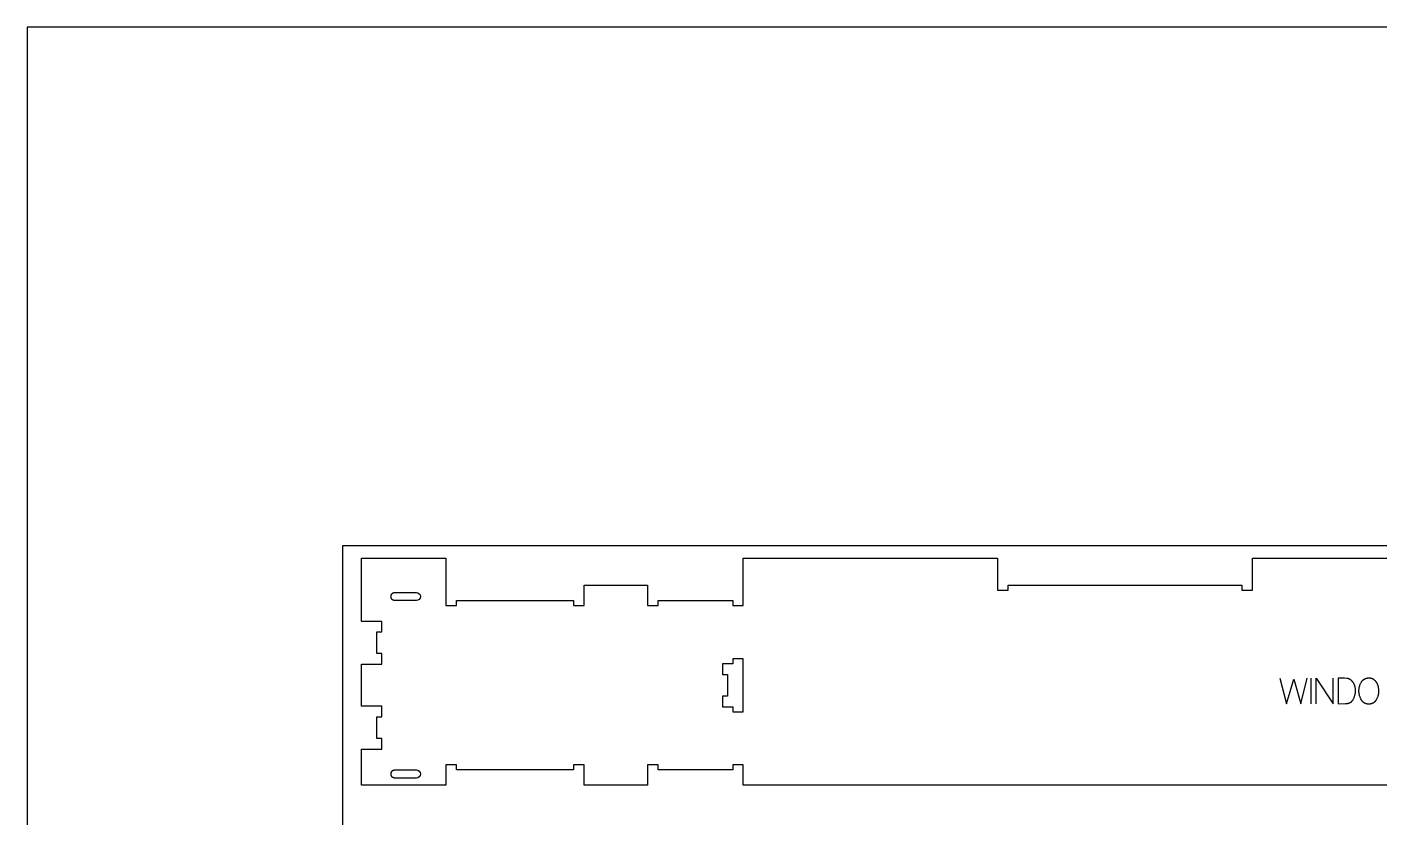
# Model space of a CAD drawing. Extents: x 0 to 4485, y 0 to 8771.
# Drawn here: x 0 to 1594, y 4662 to 5593 of the extents above; entities that cross this region are included whole.
import ezdxf

# ---------------------------------------------------------------- set-up
doc = ezdxf.new("R2010")
doc.units = 0
for name, color, linetype in [('0_SHEET_SPRUCEPLY_2440X122', 1, 'CONTINUOUS'), ('1_ANYTOOL_1MMDEEP_LABELS_S', 2, 'CONTINUOUS'), ('3_ANYTOOL_CUTTHROUGH_INSID', 4, 'CONTINUOUS'), ('4_ANYTOOL_CUTTHROUGH_OUTSI', 5, 'CONTINUOUS'), ('DONOTCUT', 7, 'CONTINUOUS')]:
    doc.layers.add(name, color=color, linetype=linetype)

msp = doc.modelspace()

# ---------------------------------------------------------------- linework, layer by layer
at = {"layer": '0_SHEET_SPRUCEPLY_2440X122'}
msp.add_lwpolyline([(371.7, 4982.6), (371.7, 3762.6), (2811.7, 3762.6), (2811.7, 4982.6)], close=True, dxfattribs=at)
at = {"layer": '1_ANYTOOL_1MMDEEP_LABELS_S', "color": 2}
for points in [[(1476.3, 4826.5), (1484, 4796.5), (1492.5, 4825.6), (1501, 4796.5), (1508.5, 4826.5)], [(1512.8, 4826.5), (1512.8, 4796.5)], [(1518.8, 4796.5), (1518.8, 4826.5), (1538.9, 4796.5), (1538.9, 4826.5)]]:
    msp.add_lwpolyline(points, dxfattribs=at)
for points in [[(1544.9, 4826.5), (1544.9, 4796.5), (1553.5, 4796.6), (1553.9, 4796.6), (1554.3, 4796.6), (1554.7, 4796.7), (1555.1, 4796.7), (1555.4, 4796.8), (1555.8, 4796.8), (1556.2, 4796.9), (1556.5, 4797), (1556.9, 4797), (1557.2, 4797.1), (1557.6, 4797.2), (1557.9, 4797.4), (1558.2, 4797.5), (1558.4, 4797.5), (1558.5, 4797.6), (1558.7, 4797.7), (1558.8, 4797.8), (1559, 4797.8), (1559.1, 4797.9), (1559.3, 4798), (1559.4, 4798.1), (1559.5, 4798.2), (1559.7, 4798.2), (1559.8, 4798.3), (1559.9, 4798.4), (1560.1, 4798.5), (1560.2, 4798.6), (1560.3, 4798.7), (1560.5, 4798.8), (1560.6, 4798.9), (1560.7, 4799), (1560.8, 4799.1), (1560.9, 4799.2), (1561.1, 4799.3), (1561.2, 4799.5), (1561.3, 4799.6), (1561.4, 4799.7), (1561.5, 4799.8), (1561.6, 4799.9), (1561.7, 4800.1), (1561.8, 4800.2), (1561.9, 4800.3), (1562, 4800.5), (1562.1, 4800.6), (1562.2, 4800.7), (1562.4, 4801), (1562.6, 4801.3), (1562.7, 4801.6), (1563, 4802.2), (1563.3, 4802.9), (1563.6, 4803.5), (1563.9, 4804.1), (1564.1, 4804.8), (1564.3, 4805.4), (1564.5, 4806.1), (1564.7, 4806.7), (1564.8, 4807.4), (1565, 4808.1), (1565.1, 4808.7), (1565.2, 4809.4), (1565.3, 4810.1), (1565.3, 4810.8), (1565.3, 4811.5), (1565.3, 4812.2), (1565.3, 4812.8), (1565.3, 4813.4), (1565.3, 4814), (1565.2, 4814.6), (1565.1, 4815.1), (1565.1, 4815.4), (1565, 4815.7), (1564.9, 4816), (1564.9, 4816.3), (1564.8, 4816.5), (1564.7, 4816.8), (1564.6, 4817.1), (1564.6, 4817.4), (1564.5, 4817.6), (1564.4, 4817.9), (1564.3, 4818.2), (1564.2, 4818.4), (1564.1, 4818.7), (1563.9, 4819), (1563.7, 4819.5), (1563.4, 4820), (1563.2, 4820.5), (1562.9, 4821), (1562.7, 4821.3), (1562.5, 4821.6), (1562.3, 4821.9), (1562.1, 4822.2), (1561.9, 4822.5), (1561.6, 4822.7), (1561.4, 4823), (1561.2, 4823.2), (1561, 4823.5), (1560.8, 4823.7), (1560.5, 4823.9), (1560.3, 4824.1), (1560.1, 4824.3), (1559.8, 4824.5), (1559.6, 4824.7), (1559.3, 4824.8), (1559.1, 4825), (1558.8, 4825.1), (1558.6, 4825.3), (1558.3, 4825.4), (1558.1, 4825.5), (1557.8, 4825.6), (1557.5, 4825.7), (1557.3, 4825.8), (1557, 4825.9), (1556.7, 4826), (1556.4, 4826.1), (1556.1, 4826.1), (1555.8, 4826.2), (1555.5, 4826.2), (1555.3, 4826.2), (1555, 4826.2), (1552.5, 4826.4), (1550, 4826.4), (1547.5, 4826.5)], [(1581.4, 4826.9), (1581.8, 4826.9), (1582.2, 4826.8), (1582.5, 4826.8), (1582.9, 4826.8), (1583, 4826.7), (1583.2, 4826.7), (1583.4, 4826.7), (1583.5, 4826.7), (1583.7, 4826.6), (1583.9, 4826.6), (1584, 4826.5), (1584.2, 4826.5), (1584.3, 4826.4), (1584.5, 4826.4), (1584.7, 4826.3), (1584.8, 4826.3), (1585, 4826.2), (1585.1, 4826.2), (1585.3, 4826.1), (1585.4, 4826), (1585.6, 4826), (1585.7, 4825.9), (1585.8, 4825.8), (1586, 4825.7), (1586.1, 4825.7), (1586.2, 4825.6), (1586.4, 4825.5), (1586.5, 4825.4), (1586.8, 4825.2), (1587, 4825), (1587.3, 4824.8), (1587.5, 4824.6), (1587.8, 4824.4), (1588, 4824.2), (1588.2, 4823.9), (1588.4, 4823.7), (1588.6, 4823.5), (1588.8, 4823.2), (1589, 4823), (1589.2, 4822.7), (1589.4, 4822.5), (1589.6, 4822.2), (1589.8, 4821.9), (1590, 4821.6), (1590.1, 4821.4), (1590.3, 4821.1), (1590.4, 4820.8), (1590.6, 4820.5), (1590.7, 4820.2), (1590.9, 4819.9), (1591, 4819.6), (1591.1, 4819.2), (1591.3, 4818.9), (1591.4, 4818.6), (1591.5, 4818.3), (1591.6, 4818), (1591.7, 4817.6), (1591.8, 4817.3), (1591.9, 4817), (1591.9, 4816.6), (1592.1, 4815.9), (1592.2, 4815.3), (1592.3, 4814.6), (1592.4, 4813.9), (1592.5, 4813.3), (1592.5, 4812.6), (1592.5, 4812), (1592.6, 4811.4), (1592.5, 4810.7), (1592.5, 4810.1), (1592.5, 4809.4), (1592.4, 4808.8), (1592.3, 4808.2), (1592.2, 4807.5), (1592, 4806.9), (1591.9, 4806.3), (1591.7, 4805.6), (1591.5, 4805), (1591.3, 4804.3), (1591, 4803.7), (1590.7, 4803.1), (1590.4, 4802.4), (1590.1, 4801.8), (1589.8, 4801.2), (1589.6, 4800.8), (1589.4, 4800.5), (1589.2, 4800.2), (1589.1, 4800), (1588.9, 4799.7), (1588.6, 4799.4), (1588.4, 4799.2), (1588.2, 4798.9), (1588.1, 4798.8), (1588, 4798.7), (1587.9, 4798.6), (1587.8, 4798.5), (1587.6, 4798.4), (1587.5, 4798.2), (1587.4, 4798.1), (1587.3, 4798), (1587.1, 4797.9), (1587, 4797.8), (1586.9, 4797.8), (1586.8, 4797.7), (1586.6, 4797.6), (1586.5, 4797.5), (1586.4, 4797.4), (1586.2, 4797.3), (1586.1, 4797.2), (1586, 4797.2), (1585.8, 4797.1), (1585.7, 4797), (1585.5, 4797), (1585.4, 4796.9), (1585.2, 4796.8), (1585.1, 4796.8), (1584.9, 4796.7), (1584.8, 4796.7), (1584.6, 4796.6), (1584.5, 4796.5), (1584.2, 4796.5), (1583.9, 4796.4), (1583.5, 4796.3), (1583.2, 4796.2), (1582.9, 4796.2), (1582.5, 4796.1), (1582.2, 4796.1), (1581.8, 4796.1), (1581.4, 4796.1), (1581.1, 4796.1), (1580.7, 4796.1), (1580.3, 4796.1), (1579.9, 4796.1), (1579.6, 4796.1), (1579.2, 4796.2), (1578.9, 4796.2), (1578.5, 4796.3), (1578.2, 4796.4), (1577.9, 4796.5), (1577.5, 4796.6), (1577.4, 4796.6), (1577.2, 4796.7), (1577.1, 4796.7), (1576.9, 4796.8), (1576.8, 4796.8), (1576.6, 4796.9), (1576.5, 4797), (1576.3, 4797), (1576.2, 4797.1), (1576, 4797.2), (1575.9, 4797.3), (1575.8, 4797.3), (1575.6, 4797.4), (1575.5, 4797.5), (1575.3, 4797.6), (1575.2, 4797.7), (1575.1, 4797.8), (1574.9, 4797.9), (1574.8, 4798), (1574.7, 4798.1), (1574.6, 4798.2), (1574.4, 4798.3), (1574.3, 4798.4), (1574.2, 4798.5), (1574.1, 4798.6), (1574, 4798.7), (1573.8, 4798.8), (1573.7, 4799), (1573.6, 4799.1), (1573.5, 4799.2), (1573.3, 4799.5), (1573.1, 4799.7), (1572.9, 4800), (1572.7, 4800.3), (1572.5, 4800.6), (1572.3, 4800.9), (1572.1, 4801.2), (1571.8, 4801.9), (1571.5, 4802.5), (1571.2, 4803.2), (1570.9, 4803.8), (1570.7, 4804.5), (1570.5, 4805.1), (1570.2, 4805.8), (1570.1, 4806.4), (1569.9, 4807.1), (1569.8, 4807.7), (1569.6, 4808.4), (1569.5, 4809), (1569.5, 4809.7), (1569.4, 4810.3), (1569.4, 4811), (1569.4, 4811.7), (1569.4, 4812.3), (1569.4, 4813), (1569.5, 4813.7), (1569.6, 4814.4), (1569.7, 4815.1), (1569.8, 4815.7), (1569.9, 4816.4), (1570.1, 4817), (1570.3, 4817.7), (1570.5, 4818.3), (1570.7, 4819), (1571, 4819.6), (1571.3, 4820.2), (1571.6, 4820.8), (1571.9, 4821.4), (1572.3, 4822), (1572.4, 4822.3), (1572.6, 4822.6), (1572.8, 4822.9), (1573, 4823.2), (1573.3, 4823.4), (1573.5, 4823.7), (1573.7, 4823.9), (1573.9, 4824.2), (1574, 4824.3), (1574.2, 4824.4), (1574.3, 4824.5), (1574.4, 4824.6), (1574.5, 4824.7), (1574.7, 4824.8), (1574.8, 4824.9), (1574.9, 4825), (1575, 4825.1), (1575.2, 4825.2), (1575.3, 4825.3), (1575.4, 4825.3), (1575.6, 4825.4), (1575.7, 4825.5), (1575.9, 4825.6), (1576, 4825.7), (1576.1, 4825.7), (1576.3, 4825.8), (1576.6, 4825.9), (1576.9, 4826.1), (1577.2, 4826.2), (1577.5, 4826.3), (1577.8, 4826.4), (1578.2, 4826.5), (1578.5, 4826.6), (1578.8, 4826.6), (1579.2, 4826.7), (1579.5, 4826.7), (1579.9, 4826.8), (1580.3, 4826.8), (1580.6, 4826.8), (1581, 4826.9)]]:
    msp.add_lwpolyline(points, close=True, dxfattribs=at)
at = {"layer": '3_ANYTOOL_CUTTHROUGH_INSID', "color": 4}
for points in [[(458.7, 4927.5, -1), (458.7, 4918), (433, 4918), (432.9, 4918), (432.8, 4918), (432.7, 4918), (432.6, 4918), (432.5, 4918), (432.4, 4918.1), (432.3, 4918.1), (432.2, 4918.1), (432.1, 4918.1), (432, 4918.1), (431.9, 4918.2), (431.8, 4918.2), (431.7, 4918.2), (431.6, 4918.3), (431.5, 4918.3), (431.4, 4918.4), (431.3, 4918.4), (431.2, 4918.5), (431.1, 4918.5), (431, 4918.6), (430.9, 4918.6), (430.9, 4918.7), (430.8, 4918.7), (430.7, 4918.8), (430.6, 4918.9), (430.5, 4919), (430.4, 4919), (430.4, 4919.1), (430.3, 4919.2), (430.2, 4919.3), (430.1, 4919.4), (430.1, 4919.4), (430, 4919.5), (429.9, 4919.6), (429.9, 4919.7), (429.8, 4919.8), (429.7, 4919.9), (429.7, 4920), (429.6, 4920.1), (429.6, 4920.2), (429.5, 4920.3), (429.5, 4920.4), (429.4, 4920.5), (429.4, 4920.6), (429.3, 4920.7), (429.3, 4920.8), (429.2, 4920.9), (429.2, 4921), (429.2, 4921.1), (429.1, 4921.3), (429.1, 4921.4), (429.1, 4921.5), (429.1, 4921.6), (429.1, 4921.7), (429, 4921.8), (429, 4921.9), (429, 4922), (429, 4922.1), (429, 4922.2), (429, 4922.3), (429, 4922.4), (429, 4922.5), (429, 4922.6), (429, 4922.8), (429, 4922.9), (429, 4923), (429, 4923.1), (429, 4923.2), (429, 4923.3), (429, 4923.4), (429, 4923.5), (429, 4923.6), (429, 4923.7), (429.1, 4923.8), (429.1, 4923.9), (429.1, 4924), (429.1, 4924.2), (429.1, 4924.3), (429.2, 4924.4), (429.2, 4924.5), (429.2, 4924.6), (429.3, 4924.7), (429.3, 4924.8), (429.4, 4924.9), (429.4, 4925), (429.5, 4925.1), (429.5, 4925.2), (429.6, 4925.3), (429.6, 4925.4), (429.7, 4925.5), (429.7, 4925.6), (429.8, 4925.7), (429.9, 4925.8), (429.9, 4925.9), (430, 4926), (430.1, 4926.1), (430.1, 4926.2), (430.2, 4926.2), (430.3, 4926.3), (430.4, 4926.4), (430.4, 4926.5), (430.5, 4926.6), (430.6, 4926.6), (430.7, 4926.7), (430.8, 4926.8), (430.9, 4926.8), (430.9, 4926.9), (431, 4926.9), (431.1, 4927), (431.2, 4927.1), (431.3, 4927.1), (431.4, 4927.2), (431.5, 4927.2), (431.6, 4927.2), (431.7, 4927.3), (431.8, 4927.3), (431.9, 4927.3), (432, 4927.4), (432.1, 4927.4), (432.2, 4927.4), (432.3, 4927.4), (432.4, 4927.5), (432.5, 4927.5), (432.6, 4927.5), (432.7, 4927.5), (432.8, 4927.5), (432.9, 4927.5), (433, 4927.5)], [(458.7, 4709), (433, 4709), (432.9, 4709), (432.8, 4709), (432.7, 4709), (432.6, 4709), (432.5, 4709), (432.4, 4709.1), (432.3, 4709.1), (432.2, 4709.1), (432.1, 4709.1), (432, 4709.1), (431.9, 4709.2), (431.8, 4709.2), (431.7, 4709.2), (431.6, 4709.3), (431.5, 4709.3), (431.4, 4709.4), (431.3, 4709.4), (431.2, 4709.5), (431.1, 4709.5), (431, 4709.6), (430.9, 4709.6), (430.9, 4709.7), (430.8, 4709.7), (430.7, 4709.8), (430.6, 4709.9), (430.5, 4710), (430.4, 4710), (430.4, 4710.1), (430.3, 4710.2), (430.2, 4710.3), (430.1, 4710.4), (430.1, 4710.4), (430, 4710.5), (429.9, 4710.6), (429.9, 4710.7), (429.8, 4710.8), (429.7, 4710.9), (429.7, 4711), (429.6, 4711.1), (429.6, 4711.2), (429.5, 4711.3), (429.5, 4711.4), (429.4, 4711.5), (429.4, 4711.6), (429.3, 4711.7), (429.3, 4711.8), (429.2, 4711.9), (429.2, 4712), (429.2, 4712.1), (429.1, 4712.3), (429.1, 4712.4), (429.1, 4712.5), (429.1, 4712.6), (429.1, 4712.7), (429, 4712.8), (429, 4712.9), (429, 4713), (429, 4713.1), (429, 4713.2), (429, 4713.3), (429, 4713.4), (429, 4713.5), (429, 4713.6), (429, 4713.8), (429, 4713.9), (429, 4714), (429, 4714.1), (429, 4714.2), (429, 4714.3), (429, 4714.4), (429, 4714.5), (429, 4714.6), (429, 4714.7), (429.1, 4714.8), (429.1, 4714.9), (429.1, 4715), (429.1, 4715.2), (429.1, 4715.3), (429.2, 4715.4), (429.2, 4715.5), (429.2, 4715.6), (429.3, 4715.7), (429.3, 4715.8), (429.4, 4715.9), (429.4, 4716), (429.5, 4716.1), (429.5, 4716.2), (429.6, 4716.3), (429.6, 4716.4), (429.7, 4716.5), (429.7, 4716.6), (429.8, 4716.7), (429.9, 4716.8), (429.9, 4716.9), (430, 4717), (430.1, 4717.1), (430.1, 4717.2), (430.2, 4717.2), (430.3, 4717.3), (430.4, 4717.4), (430.4, 4717.5), (430.5, 4717.6), (430.6, 4717.6), (430.7, 4717.7), (430.8, 4717.8), (430.9, 4717.8), (430.9, 4717.9), (431, 4717.9), (431.1, 4718), (431.2, 4718.1), (431.3, 4718.1), (431.4, 4718.2), (431.5, 4718.2), (431.6, 4718.2), (431.7, 4718.3), (431.8, 4718.3), (431.9, 4718.3), (432, 4718.4), (432.1, 4718.4), (432.2, 4718.4), (432.3, 4718.4), (432.4, 4718.5), (432.5, 4718.5), (432.6, 4718.5), (432.7, 4718.5), (432.8, 4718.5), (432.9, 4718.5), (433, 4718.5), (458.7, 4718.5, -1)]]:
    msp.add_lwpolyline(points, format="xyb", close=True, dxfattribs=at)
msp.add_lwpolyline([(844, 4849.5), (831.5, 4849.5), (831.5, 4843.5), (819.5, 4843.5), (819.5, 4831), (825.5, 4831), (825.5, 4805.5), (819.5, 4805.5), (819.5, 4793), (831.5, 4793), (831.5, 4787), (844, 4787)], close=True, dxfattribs=at)
at = {"layer": '4_ANYTOOL_CUTTHROUGH_OUTSI', "color": 5}
msp.add_lwpolyline([(1743.5, 4700.5), (1444, 4700.5), (1444, 4700.6), (1443.7, 4700.6), (1143.5, 4700.6), (1143.5, 4700.5), (844, 4700.5), (844, 4724.5), (831.5, 4724.5), (831.5, 4718.5), (743.5, 4718.5), (743.5, 4724.5), (731, 4724.5), (731, 4700.5), (656.5, 4700.5), (656.5, 4724.5), (644, 4724.5), (644, 4718.5), (506, 4718.5), (506, 4724.5), (493.5, 4724.5), (493.5, 4724.3), (493.5, 4700.5), (493.5, 4700.5), (394, 4700.5), (394, 4743), (418, 4743), (418, 4743.3), (418, 4755.3), (418, 4755.5), (412, 4755.5), (412, 4781), (418, 4781), (418, 4781.3), (418, 4793.3), (418, 4793.5), (394, 4793.5), (394, 4843), (418, 4843), (418, 4843.3), (418, 4855.3), (418, 4855.5), (412, 4855.5), (412, 4881), (418, 4881), (418, 4881.3), (418, 4893.3), (418, 4893.5), (394, 4893.5), (394, 4968), (493.5, 4968), (493.5, 4912.3), (493.5, 4912), (506, 4912), (506, 4918), (543.7, 4918), (644, 4918), (644, 4912), (656.5, 4912), (656.5, 4936), (731, 4936), (731, 4912), (743.5, 4912), (743.5, 4918), (831.5, 4918), (831.5, 4912), (844, 4912), (844, 4968), (1143.5, 4968), (1143.5, 4930.1), (1156, 4930.1), (1156, 4936.1), (1431.5, 4936.1), (1431.5, 4930.1), (1444, 4930.1), (1444, 4968), (1743.5, 4968)], dxfattribs=at)
at = {"layer": 'DONOTCUT'}
msp.add_lwpolyline([(0, 0), (3183.4, 0), (3183.4, 5593.4), (0, 5593.4)], close=True, dxfattribs=at)

doc.saveas('drawing.dxf')
